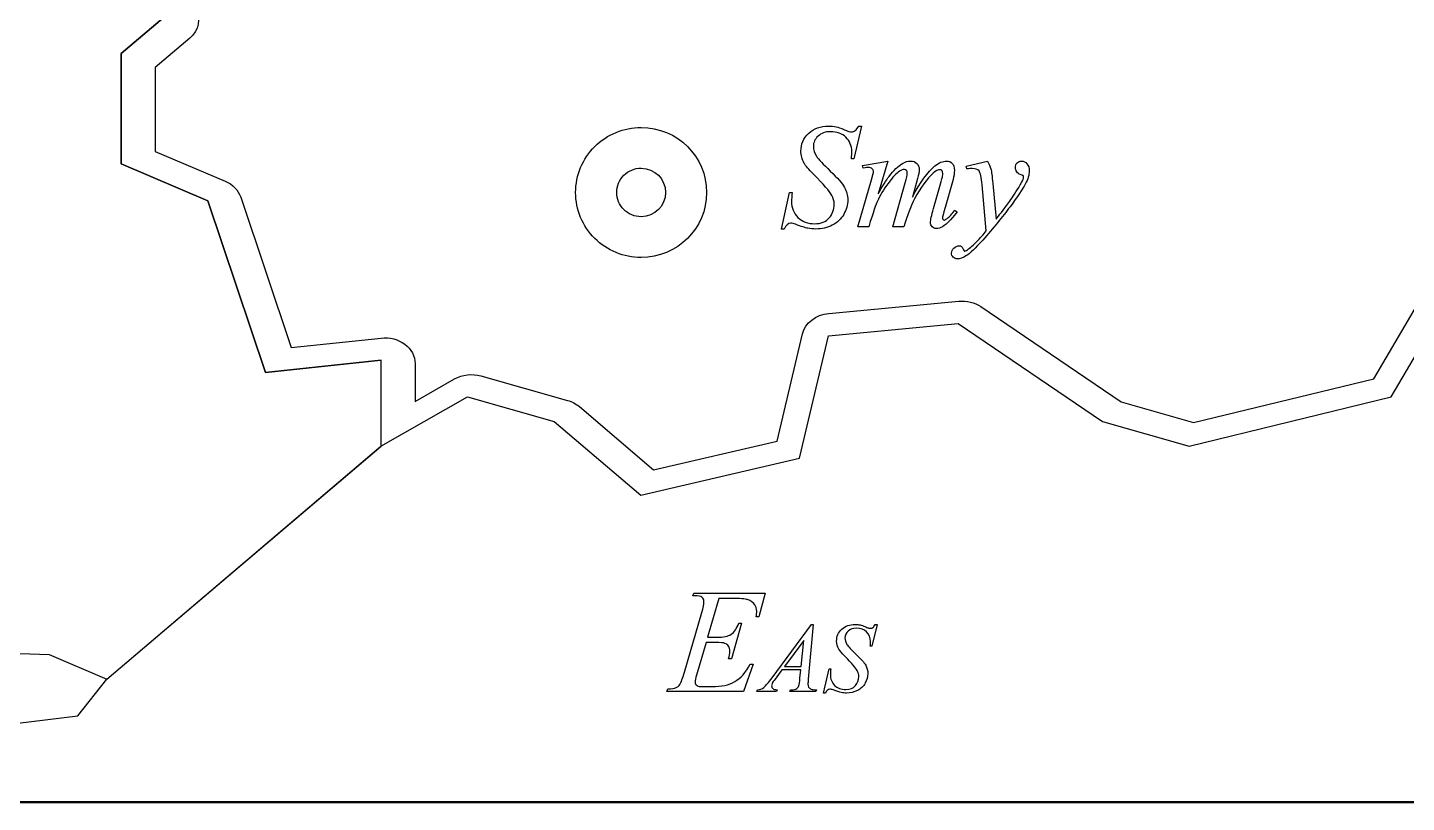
# Model space of a CAD drawing. Extents: x 1 to 639, y -1 to 499.
# Drawn here: x 431.6 to 531.5, y 0.2 to 56.3 of the extents above; entities that cross this region are included whole.
import ezdxf

# ---------------------------------------------------------------- set-up
doc = ezdxf.new("R2010")
doc.units = 0
for name, color, linetype in [('Background', 7, 'CONTINUOUS'), ('Centers', 7, 'CONTINUOUS'), ('Label_Land', 7, 'CONTINUOUS'), ('Label_Sea', 7, 'CONTINUOUS'), ('Land', 7, 'CONTINUOUS'), ('Nations', 7, 'CONTINUOUS'), ('Seas', 7, 'CONTINUOUS')]:
    doc.layers.add(name, color=color, linetype=linetype)

msp = doc.modelspace()

# ---------------------------------------------------------------- linework, layer by layer
at = {"layer": 'Background', "color": 1}
msp.add_lwpolyline([(1.344743, 497.531739), (1.344743, 0.221553), (638.64735, 0.221553)], dxfattribs=at)
at = {"layer": 'Centers', "color": 1}
for points in [[(477.830881, 44.393081)], [(480.802626, 44.393081)]]:
    msp.add_lwpolyline(points, close=True, dxfattribs=at)
for points in [[(472.708857, 47.722693), (473.598016, 48.605758), (474.803973, 49.101853), (476.061428, 49.101842)], [(476.061428, 49.101842), (478.679923, 49.101837), (480.80263, 46.993653), (480.802626, 44.393081)], [(471.320176, 44.393081), (471.320175, 45.641929), (471.819698, 46.839627), (472.708857, 47.722693)], [(474.810176, 45.635767), (475.142028, 45.965347), (475.592118, 46.150501), (476.061428, 46.150496)], [(476.061428, 46.150496), (477.038685, 46.150462), (477.830888, 45.363649), (477.830881, 44.393081)], [(474.291895, 44.393081), (474.291892, 44.859178), (474.478323, 45.306187), (474.810176, 45.635767)], [(472.708866, 41.063487), (471.819709, 41.946546), (471.320182, 43.144238), (471.320176, 44.393081)], [(474.810185, 43.150413), (474.478333, 43.479987), (474.291899, 43.926988), (474.291895, 44.393081)], [(477.830881, 44.393081), (477.830873, 43.422524), (477.038674, 42.635726), (476.061428, 42.635693)], [(480.802626, 44.393081), (480.802615, 41.792519), (478.679913, 39.684352), (476.061428, 39.684347)], [(476.061428, 42.635693), (475.592123, 42.635688), (475.142037, 42.820838), (474.810185, 43.150413)], [(476.061428, 39.684347), (474.803977, 39.684335), (473.598024, 40.180427), (472.708866, 41.063487)]]:
    msp.add_open_spline(points, degree=3, dxfattribs=at)
at = {"layer": 'Label_Land', "color": 7}
for points in [[(491.819365, 49.204848), (492.020703, 49.204848), (491.46972, 46.837089), (491.289575, 46.837089)], [(492.13724, 46.142585), (492.089567, 46.337257), (493.917336, 46.66875)], [(493.917336, 46.66875), (493.228625, 44.295737)], [(499.628564, 46.095171), (499.580857, 46.289844), (501.133101, 46.66875)], [(492.534591, 41.906965), (491.750501, 41.906965), (492.730605, 45.316514), (492.857755, 45.758493)], [(495.07762, 41.906965), (494.277594, 41.906965), (495.183544, 45.090255)], [(496.073592, 45.395447), (495.697433, 44.058971)], [(497.228519, 43.232901), (497.710637, 44.921882)], [(498.643068, 45.342814), (498.060316, 43.296041)], [(501.043079, 41.607093), (500.746396, 44.942962)], [(501.51984, 45.053415), (501.752948, 42.464683)], [(486.214197, 41.743845), (486.807563, 44.390464), (486.987675, 44.390464)], [(498.754316, 43.101368), (498.929172, 42.990848)], [(486.415331, 41.743812), (486.214197, 41.743845)]]:
    msp.add_lwpolyline(points, dxfattribs=at)
for points in [[(488.190308, 48.67343), (488.564682, 49.027731), (489.045025, 49.204882), (489.631338, 49.204882)], [(489.631338, 49.204882), (489.829127, 49.204882), (490.016314, 49.185586), (490.1929, 49.146995)], [(490.1929, 49.146995), (490.302395, 49.125893), (490.501958, 49.055737), (490.791588, 48.936529)], [(490.791588, 48.936529), (490.996429, 48.855845), (491.109451, 48.812001), (491.130654, 48.804997)], [(491.559776, 48.868103), (491.633941, 48.920702), (491.720471, 49.032951), (491.819365, 49.204848)], [(487.628713, 47.394874), (487.628713, 47.892966), (487.815911, 48.319151), (488.190308, 48.67343)], [(488.87356, 48.47347), (488.64399, 48.259502), (488.529204, 48.012208), (488.529204, 47.731586)], [(489.768897, 48.794423), (489.401576, 48.794423), (489.10313, 48.687439), (488.87356, 48.47347)], [(490.886764, 48.389284), (490.604209, 48.659376), (490.231587, 48.794423), (489.768897, 48.794423)], [(491.310597, 47.347461), (491.310597, 47.771917), (491.169319, 48.119192), (490.886764, 48.389284)], [(491.130654, 48.804997), (491.18009, 48.794445), (491.234827, 48.789169), (491.294864, 48.789169)], [(491.294864, 48.789169), (491.397307, 48.789169), (491.485611, 48.815481), (491.559776, 48.868103)], [(487.872434, 46.500377), (487.709953, 46.7845), (487.628713, 47.082666), (487.628713, 47.394874)], [(488.529204, 47.731586), (488.529204, 47.486031), (488.601606, 47.251005), (488.74641, 47.026508)], [(488.74641, 47.026508), (488.894763, 46.805513), (489.232066, 46.442457), (489.758319, 45.937338)], [(491.289575, 46.837089), (491.303589, 47.047555), (491.310597, 47.217679), (491.310597, 47.347461)], [(488.545276, 45.7164), (488.195609, 46.067176), (487.971328, 46.328502), (487.872434, 46.500377)], [(489.758319, 45.937338), (490.288098, 45.435745), (490.63069, 45.042875), (490.786095, 44.758729)], [(492.518689, 46.205725), (492.472779, 46.205725), (492.34563, 46.184678), (492.13724, 46.142585)], [(492.788891, 46.111032), (492.718252, 46.17416), (492.628185, 46.205725), (492.518689, 46.205725)], [(492.894849, 45.905819), (492.894849, 45.982979), (492.859529, 46.051383), (492.788891, 46.111032)], [(494.759712, 45.932119), (494.547795, 45.79531), (494.274067, 45.502409), (493.938528, 45.053415)], [(494.012715, 45.55328), (494.348232, 45.988243), (494.674934, 46.303942), (494.992819, 46.500377)], [(495.130548, 46.058398), (495.014, 46.058398), (494.890388, 46.016305), (494.759712, 45.932119)], [(494.992819, 46.500377), (495.180007, 46.612625), (495.376032, 46.66875), (495.580896, 46.66875)], [(495.2736, 45.990005), (495.234743, 46.035601), (495.187059, 46.058398), (495.130548, 46.058398)], [(495.331885, 45.779539), (495.331885, 45.874255), (495.312457, 45.94441), (495.2736, 45.990005)], [(495.580896, 46.66875), (495.757481, 46.66875), (495.904048, 46.612625), (496.020596, 46.500377)], [(495.697433, 44.058971), (496.273144, 45.128835), (496.818826, 45.879497), (497.334477, 46.310958)], [(496.020596, 46.500377), (496.137167, 46.388128), (496.195453, 46.244316), (496.195453, 46.068938)], [(496.195453, 46.068938), (496.195453, 45.897041), (496.154833, 45.672544), (496.073592, 45.395447)], [(497.700092, 46.042605), (497.551739, 46.042605), (497.39456, 45.967196), (497.228553, 45.816379)], [(497.334477, 46.310958), (497.620581, 46.549486), (497.903136, 46.66875), (498.182142, 46.66875)], [(497.84311, 45.968959), (497.800727, 46.018056), (497.753054, 46.042605), (497.700092, 46.042605)], [(497.901395, 45.763746), (497.901395, 45.851435), (497.881967, 45.919839), (497.84311, 45.968959)], [(498.182142, 46.66875), (498.344622, 46.66875), (498.477073, 46.612625), (498.579494, 46.500377)], [(498.579494, 46.500377), (498.685463, 46.391631), (498.738448, 46.221507), (498.738448, 45.990005)], [(498.738448, 45.990005), (498.738448, 45.786544), (498.706655, 45.570813), (498.643068, 45.342814)], [(500.025881, 46.126825), (499.951716, 46.126825), (499.819277, 46.116274), (499.628564, 46.095171)], [(500.523901, 45.947946), (500.425007, 46.067199), (500.259, 46.126825), (500.025881, 46.126825)], [(500.746396, 44.942962), (500.696961, 45.493676), (500.622796, 45.82867), (500.523901, 45.947946)], [(501.133101, 46.66875), (501.253176, 46.465311), (501.336168, 46.27414), (501.382077, 46.095238)], [(501.382077, 46.095238), (501.42801, 45.919839), (501.47393, 45.572564), (501.51984, 45.053415)], [(503.151663, 46.189931), (503.151663, 46.333766), (503.194046, 46.449528), (503.278813, 46.537217)], [(503.252332, 45.879519), (503.185219, 45.97071), (503.151663, 46.07418), (503.151663, 46.189931)], [(503.278813, 46.537217), (503.363579, 46.624905), (503.469537, 46.66875), (503.596687, 46.66875)], [(503.596687, 46.66875), (503.752092, 46.66875), (503.884543, 46.603859), (503.994038, 46.474077)], [(504.158248, 45.947912), (504.158248, 45.670793), (504.062891, 45.353343), (503.872178, 44.995562)], [(503.994038, 46.474077), (504.103512, 46.347798), (504.158248, 46.172409), (504.158248, 45.947912)], [(489.875025, 44.179998), (489.709041, 44.471148), (489.265791, 44.983282), (488.545276, 45.7164)], [(492.857755, 45.758493), (492.882484, 45.825146), (492.894849, 45.874255), (492.894849, 45.905819)], [(493.938528, 45.053415), (493.606537, 44.604421), (493.348711, 44.174722), (493.16505, 43.764319)], [(493.228625, 44.295737), (493.535887, 44.853478), (493.79725, 45.272659), (494.012715, 45.55328)], [(495.183544, 45.090255), (495.282438, 45.434027), (495.331885, 45.663789), (495.331885, 45.779539)], [(497.228553, 45.816379), (496.741157, 45.370887), (496.285543, 44.746505), (495.86171, 43.943232)], [(497.710637, 44.921882), (497.820133, 45.31125), (497.878407, 45.52698), (497.885459, 45.569073)], [(497.885459, 45.569073), (497.896083, 45.635726), (497.901395, 45.700617), (497.901395, 45.763746)], [(503.872178, 44.995562), (503.681442, 44.641261), (503.314121, 44.0958), (502.770214, 43.35918)], [(503.51192, 45.695353), (503.4095, 45.730419), (503.32297, 45.791808), (503.252332, 45.879519)], [(503.395282, 44.753509), (503.568364, 45.03413), (503.674322, 45.230565), (503.713156, 45.342814)], [(503.707935, 45.611167), (503.683205, 45.635726), (503.617867, 45.663789), (503.51192, 45.695353)], [(503.745028, 45.51644), (503.745028, 45.555031), (503.732664, 45.586607), (503.707935, 45.611167)], [(503.713156, 45.342814), (503.734404, 45.398938), (503.745028, 45.456814), (503.745028, 45.51644)], [(486.987675, 44.390464), (486.962946, 44.134402), (486.950581, 43.922185), (486.950581, 43.753812)], [(490.039269, 43.527553), (490.039269, 43.766081), (489.984521, 43.983563), (489.875025, 44.179998)], [(490.786095, 44.758729), (490.941501, 44.478107), (491.019203, 44.178202), (491.019203, 43.859012)], [(495.86171, 43.943232), (495.582681, 43.413553), (495.321318, 42.734798), (495.07762, 41.906965)], [(502.674767, 43.664339), (502.869029, 43.930929), (503.1092, 44.293986), (503.395282, 44.753509)], [(486.950581, 43.753812), (486.950581, 43.273232), (487.104223, 42.882113), (487.411507, 42.580456)], [(489.679011, 42.548869), (489.919183, 42.833015), (490.039269, 43.159243), (490.039269, 43.527553)], [(491.019203, 43.859012), (491.019203, 43.497706), (490.922084, 43.14693), (490.727844, 42.806682)], [(493.16505, 43.764319), (493.076735, 43.571386), (492.866582, 42.952268), (492.534591, 41.906965)], [(497.011313, 42.217411), (497.011313, 42.385783), (497.083715, 42.72428), (497.228519, 43.232901)], [(498.060316, 43.296041), (497.933166, 42.850549), (497.869591, 42.603254), (497.869591, 42.554156)], [(498.187465, 42.491016), (498.38878, 42.645358), (498.57773, 42.848809), (498.754316, 43.101368)], [(498.929172, 42.990848), (498.840857, 42.850537), (498.683677, 42.657616), (498.457633, 42.412083)], [(502.770214, 43.35918), (502.226284, 42.622538), (501.56758, 41.819254), (500.794103, 40.949328)], [(501.752948, 42.464683), (501.964864, 42.717242), (502.272137, 43.117128), (502.674767, 43.664339)], [(486.902739, 42.164744), (486.694349, 42.164744), (486.53188, 42.024433), (486.415331, 41.743812)], [(487.247094, 42.08581), (487.109366, 42.138433), (486.99458, 42.164744), (486.902739, 42.164744)], [(488.126564, 41.801698), (487.942903, 41.840289), (487.649746, 41.934993), (487.247094, 42.08581)], [(487.411507, 42.580456), (487.722318, 42.278777), (488.126722, 42.127937), (488.624719, 42.127937)], [(488.624719, 42.127937), (489.087409, 42.127937), (489.438839, 42.268248), (489.679011, 42.548869)], [(489.901371, 42.022671), (489.541102, 41.836765), (489.147288, 41.743812), (488.719929, 41.743812)], [(490.727844, 42.806682), (490.537108, 42.469936), (490.261617, 42.208599), (489.901371, 42.022671)], [(497.133174, 41.906965), (497.051933, 41.991151), (497.011313, 42.094633), (497.011313, 42.217411)], [(497.869591, 42.554156), (497.869591, 42.505036), (497.885482, 42.462943), (497.917264, 42.427877)], [(498.457633, 42.412083), (498.235138, 42.166528), (498.044413, 41.999907), (497.885459, 41.912218)], [(497.917264, 42.427877), (497.938512, 42.403317), (497.966767, 42.391037), (498.00203, 42.391037)], [(498.00203, 42.391037), (498.037338, 42.391037), (498.09915, 42.424363), (498.187465, 42.491016)], [(488.719929, 41.743812), (488.508013, 41.743812), (488.310224, 41.763107), (488.126564, 41.801698)], [(497.445759, 41.780685), (497.322135, 41.780685), (497.21794, 41.822778), (497.133174, 41.906965)], [(497.885459, 41.912218), (497.726528, 41.82453), (497.579961, 41.780685), (497.445759, 41.780685)], [(500.794103, 40.949328), (500.260775, 40.349516), (499.865198, 39.97244), (499.607372, 39.818098)], [(500.290793, 40.765229), (500.629859, 41.108979), (500.880621, 41.3896), (501.043079, 41.607093)], [(498.531889, 39.991724), (498.531889, 40.128533), (498.590163, 40.253061), (498.706711, 40.36531)], [(498.659038, 39.707578), (498.574272, 39.788263), (498.531889, 39.882978), (498.531889, 39.991724)], [(498.706711, 40.36531), (498.819733, 40.477558), (498.943357, 40.533683), (499.077581, 40.533683)], [(499.077581, 40.533683), (499.14822, 40.533683), (499.206494, 40.517889), (499.252404, 40.486303)], [(499.252404, 40.486303), (499.280659, 40.468792), (499.312441, 40.419683), (499.347749, 40.338976)], [(499.347749, 40.338976), (499.379554, 40.25479), (499.409584, 40.198666), (499.437839, 40.170604)], [(499.437839, 40.170604), (499.455471, 40.153093), (499.476662, 40.144337), (499.501414, 40.144337)], [(499.501414, 40.144337), (499.522662, 40.144337), (499.559745, 40.161882), (499.612662, 40.196971)], [(499.612662, 40.196971), (499.806924, 40.316224), (500.032968, 40.505643), (500.290793, 40.765229)], [(498.945108, 39.581299), (498.835635, 39.581299), (498.740279, 39.623392), (498.659038, 39.707578)], [(499.607372, 39.818098), (499.349524, 39.660232), (499.128769, 39.581299), (498.945108, 39.581299)]]:
    msp.add_open_spline(points, degree=3, dxfattribs=at)
at = {"layer": 'Label_Sea', "color": 3}
for points in [[(479.922461, 15.189899), (479.811213, 15.189899), (479.874788, 15.384571), (485.034932, 15.384571), (484.589908, 13.664003), (484.393894, 13.664003)], [(481.686655, 15.000479), (480.865471, 12.180235), (481.538314, 12.180235)], [(482.597895, 15.000479), (481.686655, 15.000479)], [(479.201946, 9.665149), (480.46283, 13.969196)], [(483.138298, 13.206265), (483.334312, 13.206265), (482.597895, 10.617533), (482.385979, 10.617533)], [(485.543667, 9.249471), (488.404536, 13.115041), (488.528024, 13.115041)], [(488.528024, 13.115041), (488.16424, 9.15828)], [(493.006475, 13.115108), (493.140678, 13.115108), (492.773367, 11.536613), (492.65327, 11.536613)], [(481.453547, 11.806649), (480.770126, 11.806649), (480.076092, 9.444177)], [(483.964772, 10.233408), (484.160786, 10.233408), (483.482654, 8.249774), (477.930448, 8.249774), (477.999312, 8.444447)], [(487.560397, 9.210913), (487.616919, 9.814227), (486.246516, 9.814227), (485.759109, 9.15828)], [(489.269731, 8.141039), (489.665285, 9.905451), (489.785382, 9.905451)], [(480.55821, 8.607566), (481.193958, 8.607566)], [(485.903924, 8.379556), (485.865067, 8.249774), (484.448755, 8.249774), (484.487612, 8.379556)], [(488.757741, 8.379556), (488.718884, 8.249774), (486.832829, 8.249774), (486.871686, 8.379556), (486.952893, 8.379556)], [(489.404001, 8.141106), (489.269731, 8.141039)]]:
    msp.add_lwpolyline(points, dxfattribs=at)
msp.add_lwpolyline([(487.8287, 11.946971), (486.440632, 10.070288), (487.645028, 10.070288)], close=True, dxfattribs=at)
for points in [[(480.468154, 15.074126), (480.376312, 15.151308), (480.194414, 15.189899), (479.922461, 15.189899)], [(480.611172, 14.763714), (480.611172, 14.896997), (480.563499, 15.000468), (480.468154, 15.074126)], [(483.768724, 14.905753), (483.599191, 14.968904), (483.208915, 15.000479), (482.597895, 15.000479)], [(480.46283, 13.969196), (480.561725, 14.31647), (480.611172, 14.58131), (480.611172, 14.763714)], [(484.293225, 14.537454), (484.17315, 14.6988), (483.998317, 14.821566), (483.768724, 14.905753)], [(484.430988, 14.069176), (484.430988, 14.255082), (484.385067, 14.411175), (484.293225, 14.537454)], [(484.393894, 13.664003), (484.418623, 13.825372), (484.430988, 13.960429), (484.430988, 14.069176)], [(482.581993, 12.395954), (482.797458, 12.543292), (482.982893, 12.813395), (483.138298, 13.206265)], [(490.587104, 12.760751), (490.836679, 12.996944), (491.156904, 13.115041), (491.547779, 13.115041)], [(491.547779, 13.115041), (491.679631, 13.115041), (491.80443, 13.102177), (491.922176, 13.07645)], [(491.922176, 13.07645), (491.995166, 13.062531), (492.128204, 13.015757), (492.321291, 12.936128)], [(492.833416, 12.8906), (492.882852, 12.925689), (492.940538, 13.000525), (493.006475, 13.115108)], [(481.538314, 12.180235), (482.018657, 12.180235), (482.36655, 12.252141), (482.581993, 12.395954)], [(490.212707, 11.90838), (490.212707, 12.240434), (490.337506, 12.524557), (490.587104, 12.760751)], [(491.042808, 12.627534), (490.889754, 12.484889), (490.813227, 12.320018), (490.813227, 12.132922)], [(490.813227, 12.132922), (490.813227, 11.969241), (490.861499, 11.812565), (490.958042, 11.662893)], [(491.6397, 12.841502), (491.394827, 12.841502), (491.195863, 12.77018), (491.042808, 12.627534)], [(492.384967, 12.571399), (492.196582, 12.751468), (491.94816, 12.841502), (491.6397, 12.841502)], [(492.321291, 12.936128), (492.457844, 12.882361), (492.533184, 12.853131), (492.547312, 12.848439)], [(492.667511, 11.876861), (492.667511, 12.159817), (492.57333, 12.39133), (492.384967, 12.571399)], [(492.547312, 12.848439), (492.580292, 12.84148), (492.616787, 12.838), (492.656796, 12.838)], [(492.656796, 12.838), (492.725084, 12.838), (492.783957, 12.855533), (492.833416, 12.8906)], [(482.131679, 11.738256), (482.025732, 11.783852), (481.799688, 11.806649), (481.453547, 11.806649)], [(482.385979, 11.538297), (482.325942, 11.62951), (482.241175, 11.696163), (482.131679, 11.738256)], [(482.481358, 11.175251), (482.481358, 11.326091), (482.449565, 11.447106), (482.385979, 11.538297)], [(482.385979, 10.617533), (482.449565, 10.835004), (482.481358, 11.02091), (482.481358, 11.175251)], [(490.375187, 11.312037), (490.266867, 11.501468), (490.212707, 11.700249), (490.212707, 11.90838)], [(490.823738, 10.789408), (490.590619, 11.023244), (490.441102, 11.197454), (490.375187, 11.312037)], [(490.958042, 11.662893), (491.056936, 11.515578), (491.281805, 11.273547), (491.632648, 10.936802)], [(492.65327, 11.536613), (492.662764, 11.676924), (492.667511, 11.79034), (492.667511, 11.876861)], [(482.846905, 8.970612), (483.263662, 9.212664), (483.636285, 9.633596), (483.964772, 10.233408)], [(491.71026, 9.765129), (491.599589, 9.959229), (491.304081, 10.300656), (490.823738, 10.789408)], [(491.632648, 10.936802), (491.985841, 10.602391), (492.214236, 10.34047), (492.317832, 10.15104)], [(492.317832, 10.15104), (492.421451, 9.963966), (492.47326, 9.764029), (492.47326, 9.551228)], [(478.86288, 8.760146), (478.958248, 8.903981), (479.07127, 9.205649), (479.201946, 9.665149)], [(480.076092, 9.444177), (480.008979, 9.216178), (479.975423, 9.04254), (479.975423, 8.923265)], [(484.946775, 8.551431), (485.080977, 8.661344), (485.279941, 8.894024), (485.543667, 9.249471)], [(485.759109, 9.15828), (485.648438, 9.010965), (485.578975, 8.904565), (485.550719, 8.839079)], [(487.486243, 8.698757), (487.512125, 8.771247), (487.536843, 8.941966), (487.560397, 9.210913)], [(488.16424, 9.15828), (488.145478, 8.973541), (488.136097, 8.851942), (488.136097, 8.793483)], [(489.785382, 9.905451), (489.768881, 9.734721), (489.76063, 9.593232), (489.76063, 9.480983)], [(489.76063, 9.480983), (489.76063, 9.160626), (489.863051, 8.899884), (490.067892, 8.698757)], [(491.579584, 8.67771), (491.739691, 8.867141), (491.819744, 9.084622), (491.819744, 9.330155)], [(491.819744, 9.330155), (491.819744, 9.489189), (491.783249, 9.63418), (491.71026, 9.765129)], [(492.47326, 9.551228), (492.47326, 9.310365), (492.40851, 9.076507), (492.279009, 8.849653)], [(477.999312, 8.444447), (478.274815, 8.451406), (478.460239, 8.475966), (478.555584, 8.518126)], [(478.555584, 8.518126), (478.696862, 8.581255), (478.799293, 8.661928), (478.86288, 8.760146)], [(479.975423, 8.923265), (479.975423, 8.832074), (480.019581, 8.751401), (480.107896, 8.681246)], [(480.107896, 8.681246), (480.167933, 8.632126), (480.318038, 8.607566), (480.55821, 8.607566)], [(481.193958, 8.607566), (481.882692, 8.607566), (482.433674, 8.728581), (482.846905, 8.970612)], [(484.487612, 8.379556), (484.661869, 8.386515), (484.814923, 8.443807), (484.946775, 8.551431)], [(485.550719, 8.839079), (485.522464, 8.775928), (485.508336, 8.71629), (485.508336, 8.660166)], [(485.508336, 8.660166), (485.508336, 8.585341), (485.538954, 8.521034), (485.600189, 8.467244)], [(485.600189, 8.467244), (485.661402, 8.413477), (485.762647, 8.384248), (485.903924, 8.379556)], [(486.952893, 8.379556), (487.105947, 8.379556), (487.230746, 8.412299), (487.327289, 8.477784)], [(487.327289, 8.477784), (487.395577, 8.522212), (487.448562, 8.59587), (487.486243, 8.698757)], [(488.136097, 8.793483), (488.136097, 8.699935), (488.153763, 8.628613), (488.189093, 8.579515)], [(488.189093, 8.579515), (488.233827, 8.511695), (488.293865, 8.461407), (488.369205, 8.428653)], [(488.369205, 8.428653), (488.446919, 8.395922), (488.576431, 8.379556), (488.757741, 8.379556)], [(489.728928, 8.421716), (489.590001, 8.421716), (489.481692, 8.32818), (489.404001, 8.141106)], [(489.958509, 8.369117), (489.86669, 8.404183), (489.790163, 8.421716), (489.728928, 8.421716)], [(490.544822, 8.179697), (490.422374, 8.205425), (490.226936, 8.268564), (489.958509, 8.369117)], [(490.067892, 8.698757), (490.275106, 8.497652), (490.544709, 8.3971), (490.8767, 8.3971)], [(490.940377, 8.141106), (490.799099, 8.141106), (490.667248, 8.15397), (490.544822, 8.179697)], [(490.8767, 8.3971), (491.18516, 8.3971), (491.419454, 8.490637), (491.579584, 8.67771)], [(491.728027, 8.327023), (491.487855, 8.203079), (491.225305, 8.141106), (490.940377, 8.141106)], [(492.279009, 8.849653), (492.151859, 8.625155), (491.968199, 8.450946), (491.728027, 8.327023)]]:
    msp.add_open_spline(points, degree=3, dxfattribs=at)
at = {"layer": 'Land', "color": 5}
msp.add_lwpolyline([(441.559045, 57.11223), (438.424766, 54.448009), (438.424766, 46.455242), (444.69335, 43.790916), (448.872362, 31.35765), (457.230413, 32.245882), (457.230413, 26.029288), (463.498971, 29.581582), (469.767528, 27.805356), (476.036059, 22.476889), (487.528468, 25.141188), (489.617908, 34.021976), (499.020745, 34.910102), (509.468341, 27.805356), (515.736925, 26.029288), (530.363507, 29.581582), (536.632065, 40.238622)], dxfattribs=at)
at = {"layer": 'Nations', "color": 5}
for points in [[(443.380991, 55.55566), (440.887215, 53.43492), (440.887215, 47.364774), (445.946072, 45.214691)], [(447.071953, 44.061056), (450.735928, 33.162583), (457.231868, 33.853251)], [(500.66243, 36.123692), (510.803957, 29.226035), (516.059478, 27.737173), (529.108642, 30.905027), (534.945479, 40.830839)], [(489.648891, 35.632309), (499.051383, 36.520488)], [(471.588416, 28.881574), (476.959587, 24.316827), (485.919035, 26.393461), (487.742913, 34.147177)], [(459.693232, 32.005296), (459.693232, 29.267363), (462.556552, 30.88939)], [(464.463614, 31.10611), (470.732701, 29.330731)]]:
    msp.add_lwpolyline(points, dxfattribs=at)
for points in [[(443.790487, 57.704843), (444.212199, 56.988175), (444.047265, 56.122541), (443.380991, 55.55566)], [(445.946072, 45.214691), (446.494907, 44.981187), (446.90334, 44.562686), (447.071953, 44.061056)], [(499.051383, 36.520488), (499.629061, 36.575136), (500.208606, 36.432396), (500.66243, 36.123692)], [(487.742913, 34.147177), (487.930178, 34.942122), (488.70098, 35.542728), (489.648891, 35.632309)], [(457.231868, 33.853251), (457.855239, 33.919232), (458.481938, 33.754561), (458.952769, 33.401068)], [(458.952769, 33.401068), (459.4236, 33.047575), (459.693254, 32.539279), (459.693232, 32.005296)], [(462.556552, 30.88939), (463.118908, 31.207756), (463.822624, 31.287727), (464.463614, 31.10611)], [(470.732701, 29.330731), (471.055057, 29.239447), (471.348014, 29.085676), (471.588416, 28.881574)]]:
    msp.add_open_spline(points, degree=3, dxfattribs=at)
at = {"layer": 'Seas', "color": 2}
msp.add_lwpolyline([(407.081713, 11.820166), (433.200571, 10.932066), (437.379901, 9.155813), (457.23081, 26.028918), (457.23081, 32.245961), (448.872098, 31.357729), (444.693827, 43.790996), (438.42474, 46.455533), (438.42474, 54.448009), (441.559283, 57.112468), (438.42474, 62.440485), (438.42474, 65.10497), (430.067112, 64.216791)], dxfattribs=at)
msp.add_lwpolyline([(435.290514, 6.491381), (437.380006, 9.155628), (457.230413, 26.029288), (463.498971, 29.581582), (469.767528, 27.805356), (476.036059, 22.476889), (487.528548, 25.141188), (489.617908, 34.021976), (499.020824, 34.910102), (509.468341, 27.805356), (515.736925, 26.029288), (530.363507, 29.581582), (536.631985, 40.238622), (546.034954, 37.57427), (553.348192, 45.567116), (556.482471, 44.679043), (551.258646, 36.686329), (552.303538, 26.029288), (558.572043, 21.588762), (554.393005, 0.274788), (420.663905, 0.274788), (420.663905, 4.715181)], close=True, dxfattribs=at)

doc.saveas('drawing.dxf')
